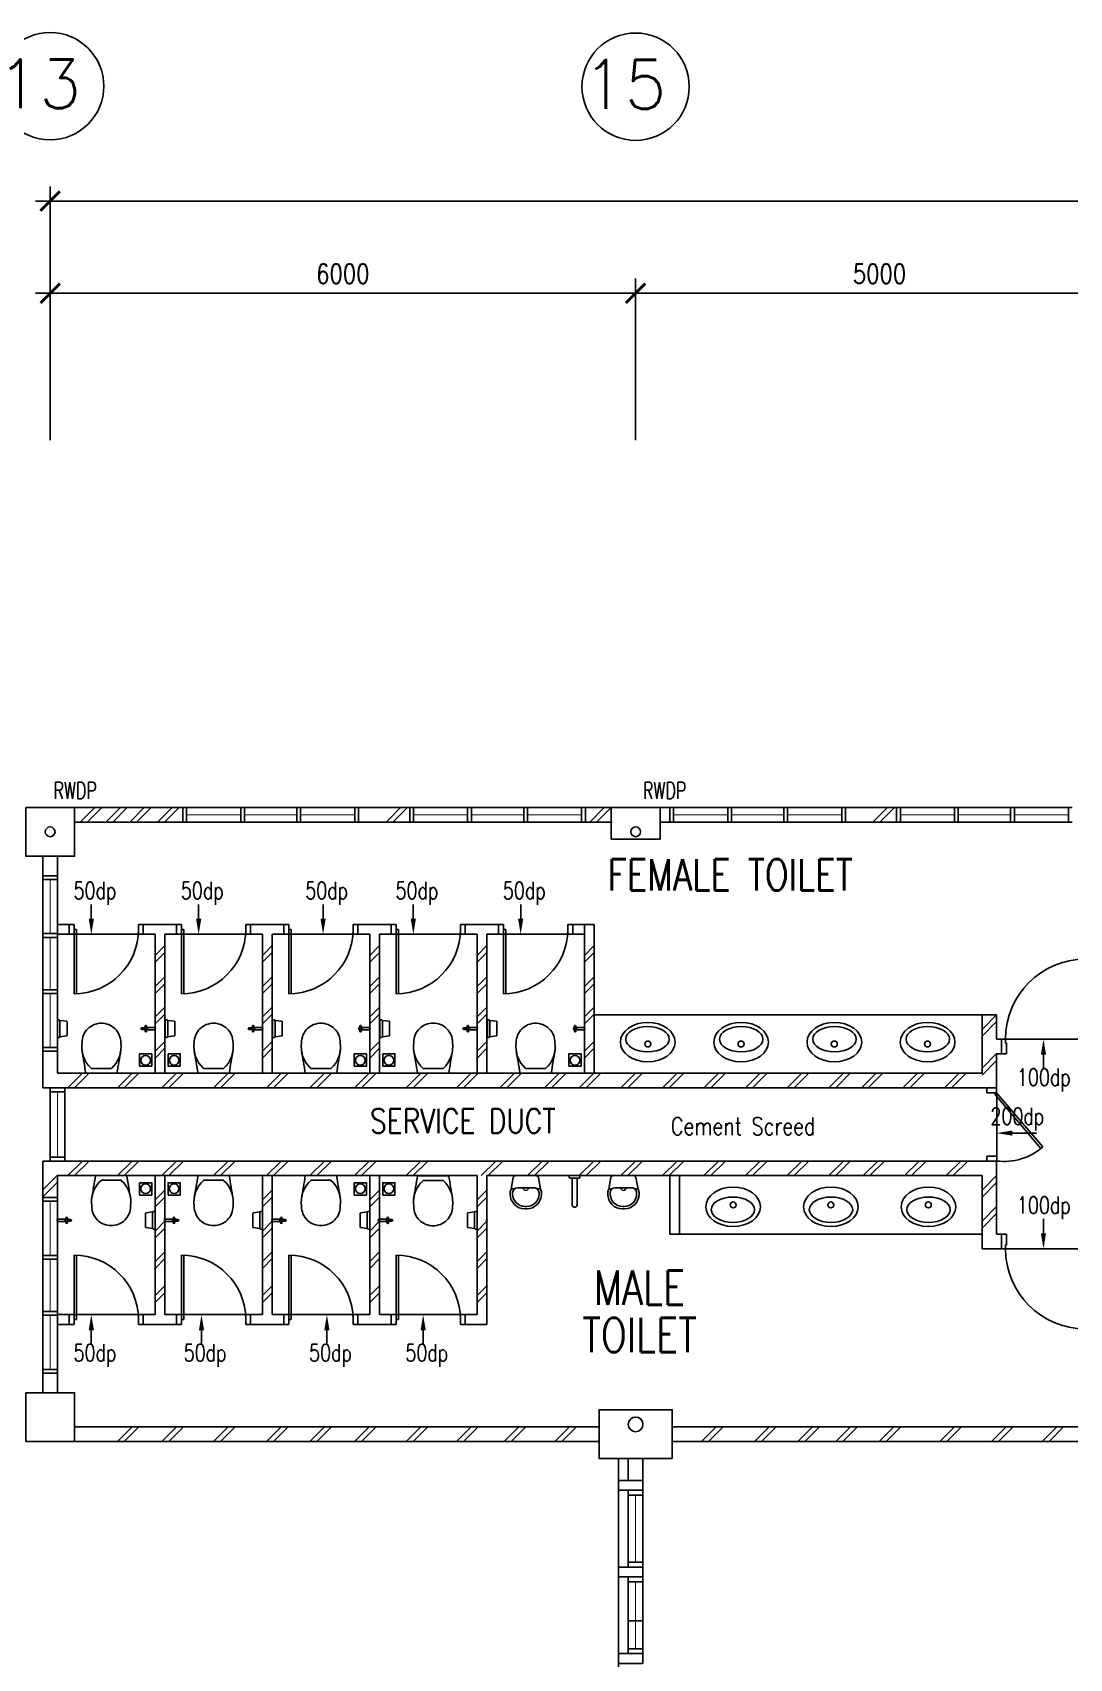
# Model space of a CAD drawing. Extents: x 2687779 to 2997471, y -863049 to -631414.
# Drawn here: x 2802842 to 2813468, y -648083 to -631414 of the extents above; entities that cross this region are included whole.
import ezdxf
from ezdxf.enums import TextEntityAlignment as Align

# ---------------------------------------------------------------- set-up
doc = ezdxf.new("R2010")
doc.units = 0
doc.header["$LTSCALE"] = 10
doc.header["$MEASUREMENT"] = 0
doc.header["$PDMODE"] = 34
doc.linetypes.add('DIVIDE', pattern=[1.25, 0.5, -0.25, 0, -0.25, 0, -0.25])
doc.layers.get('0').update_dxf_attribs({"linetype": 'CONTINUOUS'})
doc.layers.get('DEFPOINTS').update_dxf_attribs({"linetype": 'CONTINUOUS'})
for name, color, linetype in [('BO', 7, 'CONTINUOUS'), ('COL', 3, 'CONTINUOUS'), ('DIM', 7, 'CONTINUOUS'), ('DOOR', 5, 'CONTINUOUS'), ('DR', 7, 'CONTINUOUS'), ('FIT', 5, 'CONTINUOUS'), ('FITT', 5, 'CONTINUOUS'), ('GRID-T', 7, 'CONTINUOUS'), ('H', 1, 'CONTINUOUS'), ('partition', 7, 'CONTINUOUS'), ('PIPE', 5, 'DIVIDE'), ('RWDP', 145, 'CONTINUOUS'), ('SANI', 7, 'CONTINUOUS'), ('T25', 7, 'CONTINUOUS'), ('T50', 3, 'CONTINUOUS'), ('TEX', 2, 'CONTINUOUS'), ('txt', 7, 'CONTINUOUS'), ('WALL', 2, 'CONTINUOUS'), ('WIN', 5, 'CONTINUOUS')]:
    doc.layers.add(name, color=color, linetype=linetype)
doc.styles.add('DIMTEXT', font='romans.shx', dxfattribs={"width": 0.8, "height": 400})
doc.styles.add('ROMANS', font='romans.shx', dxfattribs={"width": 0.8, "height": 100})
doc.styles.get("Standard").update_dxf_attribs({"font": 'ROMANS.SHX'})
doc.dimstyles.new('STANDARD$0', dxfattribs={"dimscale": 0, "dimtxt": 8, "dimasz": 6, "dimexe": 1, "dimexo": 1, "dimgap": 3, "dimtad": 1, "dimdec": 0, "dimlfac": -1, "dimrnd": 1, "dimzin": 0, "dimdsep": 46, "dimtxsty": 'Standard', "dimcen": 0, "dimclrd": 5, "dimclre": 250, "dimadec": 0, "dimazin": 0, "dimtfac": 1, "dimtdec": 4, "dimtofl": 0, "dimtmove": 0, "dimatfit": 3, "dimfxl": 1, "dimtolj": 1, "dimtzin": 0, "dimarcsym": 0})

# ---------------------------------------------------------------- blocks, each defined once
blk = doc.blocks.new('_ARCHTICK')
at = {"color": 0, "linetype": 'ByBlock', "const_width": 0.15}
blk.add_lwpolyline([(-0.5, -0.5), (0.5, 0.5)], dxfattribs=at)
blk = doc.blocks.new('*D425')
at = {"layer": 'DEFPOINTS', "color": 0, "transparency": 16777216}
for p in [(2814022, -634087), (2809022, -635743), (2814022, -635743)]:
    blk.add_point(p, dxfattribs=at)
at = {"layer": 'DIM', "color": 7, "lineweight": -2, "transparency": 16777216}
for p, q in [((2809022, -635593), (2809022, -633937)), ((2814022, -635593), (2814022, -633937)), ((2808872, -634087), (2814172, -634087))]:
    blk.add_line(p, q, dxfattribs=at)
at = {"layer": 'DIM', "color": 7, "lineweight": -2, "transparency": 16777216, "xscale": 200, "yscale": 200, "zscale": 200, "rotation": 180}
blk.add_blockref('_ARCHTICK', (2809022, -634087), dxfattribs=at)
at = {"layer": 'DIM', "color": 7, "lineweight": -2, "transparency": 16777216, "xscale": 200, "yscale": 200, "zscale": 200}
blk.add_blockref('_ARCHTICK', (2814022, -634087), dxfattribs=at)
at = {"layer": 'DIM', "color": 7, "transparency": 16777216, "insert": (2811522, -633887), "char_height": 200, "attachment_point": 5, "style": 'ROMANS'}
blk.add_mtext('\\A1;5000', dxfattribs=at)
blk = doc.blocks.new('*D431')
at = {"layer": 'DEFPOINTS', "color": 0, "transparency": 16777216}
for p in [(2803022, -633141), (2803022, -635743), (2839022, -635743)]:
    blk.add_point(p, dxfattribs=at)
at = {"layer": 'DIM', "color": 7, "lineweight": -2, "transparency": 16777216}
for p, q in [((2803022, -635593), (2803022, -632991)), ((2839022, -635593), (2839022, -632991)), ((2839172, -633141), (2802872, -633141))]:
    blk.add_line(p, q, dxfattribs=at)
at = {"layer": 'DIM', "color": 7, "lineweight": -2, "transparency": 16777216, "xscale": 200, "yscale": 200, "zscale": 200}
for p, rotation in [((2803022, -633141), 180.0000000117509), ((2839022, -633141), 1.175084030080598e-08)]:
    blk.add_blockref('_ARCHTICK', p, dxfattribs=dict(at, rotation=rotation))
at = {"layer": 'DIM', "color": 7, "transparency": 16777216, "insert": (2821022, -632941), "char_height": 200, "attachment_point": 5, "rotation": 0, "style": 'ROMANS'}
blk.add_mtext('\\A1;36000', dxfattribs=at)
blk = doc.blocks.new('*D443')
at = {"layer": 'DEFPOINTS', "color": 0, "transparency": 16777216}
for p in [(2803022, -634087), (2803022, -635743), (2809022, -635743)]:
    blk.add_point(p, dxfattribs=at)
at = {"layer": 'DIM', "color": 7, "lineweight": -2, "transparency": 16777216}
for p, q in [((2803022, -635593), (2803022, -633937)), ((2809022, -635593), (2809022, -633937)), ((2809172, -634087), (2802872, -634087))]:
    blk.add_line(p, q, dxfattribs=at)
at = {"layer": 'DIM', "color": 7, "lineweight": -2, "transparency": 16777216, "xscale": 200, "yscale": 200, "zscale": 200}
for p, rotation in [((2803022, -634087), 179.9999999882517), ((2809022, -634087), 359.9999999882517)]:
    blk.add_blockref('_ARCHTICK', p, dxfattribs=dict(at, rotation=rotation))
at = {"layer": 'DIM', "color": 7, "transparency": 16777216, "insert": (2806022, -633887), "char_height": 200, "attachment_point": 5, "rotation": 360, "style": 'ROMANS'}
blk.add_mtext('\\A1;6000', dxfattribs=at)
blk = doc.blocks.new('100FT')
at = {"layer": 'PIPE', "linetype": 'Continuous'}
blk.add_circle((0, 0), 50, dxfattribs=at)
blk = doc.blocks.new('A$C7CE3714C')
at = {"layer": 'FIT'}
blk.add_lwpolyline([(0, 0), (126, 0), (126, 126), (0, 126)], close=True, dxfattribs=at)
at = {"layer": 'FIT', "xscale": -1}
blk.add_blockref('100FT', (63, 66), dxfattribs=at)
blk = doc.blocks.new('DR-900-B')
at = {"layer": 'DR'}
for p, q in [((0, 900), (-150, 900)), ((-150, 900), (-150, 860)), ((-150, 860), (-110, 860)), ((-110, 860), (-110, 850)), ((-110, 850), (0, 850)), ((0, 850), (0, 900)), ((-150, 40), (-970, 40)), ((-969, 80), (-150, 80)), ((-150, 80), (-150, 40)), ((-150, 40), (-110, 40)), ((-150, 0), (-150, 40)), ((0, 0), (-150, 0)), ((-110, 50), (0, 50)), ((-110, 40), (-110, 50)), ((0, 50), (0, 0))]:
    blk.add_line(p, q, dxfattribs=at)
blk.add_arc((-150, 40), 820, 90, 180, dxfattribs=at)
blk = doc.blocks.new('ELLIPSE')
blk.add_circle((0.5, 0.5), 0.5)
blk = doc.blocks.new('BASIN-01')
blk.add_circle((0, 0), 30.3)
for p, xscale, yscale, zscale in [((279, -221), -559.6811780125836, 404.3346891934725, 559.6811780125837), ((220, -179), -444.6356025322193, 259.9294430529471, 444.6356025322195)]:
    blk.add_blockref('ELLIPSE', p, dxfattribs=dict(xscale=xscale, yscale=yscale, zscale=zscale))
blk = doc.blocks.new('UR1')
for p, q in [((104, 0), (-104, 0)), ((-151, -138), (-129, -20)), ((-151, -138), (-85, -125)), ((85, -125), (-85, -125)), ((151, -138), (85, -125)), ((129, -20), (151, -138)), ((-160, -175), (-160, -190)), ((-135, -175), (-135, -190)), ((-10, -315), (10, -315)), ((135, -190), (135, -175)), ((160, -190), (160, -175)), ((-10, -340), (10, -340))]:
    blk.add_line(p, q)
for centre, radius, start, end in [((-104, -25), 25, 90, 169.5625), ((104, -25), 25, 10.4375, 90), ((-85, -175), 75, 150.8644, 180), ((-85, -175), 50, 90, 180), ((0, -125), 26.1, 180, 0), ((85, -175), 50, 0, 90), ((85, -175), 75, 0, 29.1356), ((-10, -190), 150, 180, 270), ((-10, -190), 125, 180, 270), ((10, -190), 125, 270, 0), ((10, -190), 150, 270, 0)]:
    blk.add_arc(centre, radius, start, end)
blk = doc.blocks.new('d760')
at = {"layer": 'DR', "color": 1}
for p, q in [((-760, -100), (-760, 0)), ((-710, 0), (-760, 0)), ((-710, -710), (-710, 0)), ((-710, -100), (-710, 0)), ((-50, -100), (-50, 0)), ((0, 0), (-50, 0)), ((0, -100), (0, 0)), ((-710, -100), (-760, -100)), ((-710, -50), (-685, -50)), ((-50, -100), (-710, -100)), ((-685, -710), (-685, -50)), ((0, -100), (-50, -100))]:
    blk.add_line(p, q, dxfattribs=at)
blk.add_arc((-710, -50), 660, 270, 0, dxfattribs=at)

msp = doc.modelspace()

# ---------------------------------------------------------------- linework, layer by layer
at = {"color": 7, "linetype": 'Continuous'}
for p, q in [((2808342, -643148.2), (2808342, -643133.2)), ((2808442, -643158.2), (2808352, -643158.2)), ((2808442, -643158.2), (2808352, -643158.2)), ((2808452, -643148.2), (2808452, -643133.2))]:
    msp.add_line(p, q, dxfattribs=at)
at = {"linetype": 'Continuous'}
for p, q in [((2808342, -643133.2), (2808452, -643133.2)), ((2808372, -643432.2), (2808372, -643158.2)), ((2808372, -643432.2), (2808372, -643158.2)), ((2808422, -643432.2), (2808422, -643158.2)), ((2808422, -643432.2), (2808422, -643158.2))]:
    msp.add_line(p, q, dxfattribs=at)
at = {"color": 9}
msp.add_line((2808847, -651358.2), (2808847, -646033.2), dxfattribs=at)
at = {"color": 7, "linetype": 'Continuous'}
for centre, start, end in [((2808352, -643148.2), 180, 270), ((2808352, -643148.2), 180, 270), ((2808442, -643148.2), 270, 0), ((2808442, -643148.2), 270, 0)]:
    msp.add_arc(centre, 10, start, end, dxfattribs=at)
at = {"linetype": 'Continuous'}
msp.add_arc((2808397, -643432.2), 25, 180, 0, dxfattribs=at)
at = {"layer": 'COL'}
for points in [[(2802772, -639358.2), (2803272, -639358.2), (2803272, -639858.2), (2802772, -639858.2)], [(2808772, -639358.2), (2809272, -639358.2), (2809272, -639683.2), (2808772, -639683.2)], [(2802772, -645358.2), (2803272, -645358.2), (2803272, -645858.2), (2802772, -645858.2)], [(2809397, -646033.2), (2808647, -646033.2), (2808647, -645533.2), (2809397, -645533.2)]]:
    msp.add_lwpolyline(points, close=True, dxfattribs=at)
at = {"layer": 'DOOR'}
for p, q in [((2812622, -642283.2), (2812622, -642233.2)), ((2812622, -642233.2), (2812722, -642233.2)), ((2812722, -642283.2), (2812722, -642233.2)), ((2812722, -642283.2), (2812622, -642283.2)), ((2812702.7, -642299), (2812722, -642283.2)), ((2812702.7, -642299), (2813176.3, -642854.2)), ((2812722, -642283.2), (2813195.1, -642837.7)), ((2812722.4, -642283.2), (2812722.4, -642933.2)), ((2812722.4, -642933.2), (2812622.4, -642933.2)), ((2812622.4, -642983.2), (2812622.4, -642933.2)), ((2812722.4, -642983.2), (2812722.4, -642933.2))]:
    msp.add_line(p, q, dxfattribs=at)
msp.add_arc((2812796.7, -642383.8), 603.9, 262.93953, 311.27829, dxfattribs=at)
at = {"layer": 'DR', "linetype": 'Continuous', "ltscale": 10000}
for p, q in [((2813672, -641733.2), (2812772, -641733.2)), ((2813672, -643883.2), (2812772, -643883.2))]:
    msp.add_line(p, q, dxfattribs=at)
at = {"layer": 'FITT'}
for p, q in [((2803997.9, -641615.8), (2803997.9, -641609)), ((2804007.9, -641615.8), (2804007.9, -641609)), ((2805097.9, -641615.8), (2805097.9, -641609)), ((2805107.9, -641615.8), (2805107.9, -641609)), ((2806197.9, -641615.8), (2806197.9, -641609)), ((2806207.9, -641615.8), (2806207.9, -641609)), ((2807297.9, -641615.8), (2807297.9, -641609)), ((2807307.9, -641615.8), (2807307.9, -641609)), ((2808397.9, -641615.8), (2808397.9, -641609)), ((2808407.9, -641615.8), (2808407.9, -641609)), ((2803997.9, -641642.5), (2803997.9, -641635.7)), ((2804007.9, -641642.5), (2804007.9, -641635.6)), ((2804091.5, -641613.2), (2804015.2, -641613.2)), ((2804091.5, -641638.2), (2804015.2, -641638.2)), ((2805097.9, -641642.5), (2805097.9, -641635.7)), ((2805107.9, -641642.5), (2805107.9, -641635.6)), ((2805191.5, -641613.2), (2805115.2, -641613.2)), ((2805191.5, -641638.2), (2805115.2, -641638.2)), ((2806197.9, -641642.5), (2806197.9, -641635.7)), ((2806207.9, -641642.5), (2806207.9, -641635.6)), ((2806291.5, -641613.2), (2806215.2, -641613.2)), ((2806291.5, -641638.2), (2806215.2, -641638.2)), ((2807297.9, -641642.5), (2807297.9, -641635.7)), ((2807307.9, -641642.5), (2807307.9, -641635.6)), ((2807391.5, -641613.2), (2807315.2, -641613.2)), ((2807391.5, -641638.2), (2807315.2, -641638.2)), ((2808397.9, -641642.5), (2808397.9, -641635.7)), ((2808407.9, -641642.5), (2808407.9, -641635.6)), ((2808491.5, -641613.2), (2808415.2, -641613.2)), ((2808491.5, -641638.2), (2808415.2, -641638.2)), ((2803102.5, -643578.2), (2803178.9, -643578.2)), ((2803102.5, -643603.2), (2803178.9, -643603.2)), ((2803186.1, -643573.9), (2803186.1, -643580.7)), ((2803186.2, -643600.6), (2803186.2, -643607.4)), ((2803196.1, -643573.9), (2803196.1, -643580.7)), ((2803196.2, -643600.6), (2803196.2, -643607.4)), ((2804202.5, -643578.2), (2804278.9, -643578.2)), ((2804202.5, -643603.2), (2804278.9, -643603.2)), ((2804286.1, -643573.9), (2804286.1, -643580.7)), ((2804286.2, -643600.6), (2804286.2, -643607.4)), ((2804296.1, -643573.9), (2804296.1, -643580.7)), ((2804296.2, -643600.6), (2804296.2, -643607.4)), ((2805302.5, -643578.2), (2805378.9, -643578.2)), ((2805302.5, -643603.2), (2805378.9, -643603.2)), ((2805386.1, -643573.9), (2805386.1, -643580.7)), ((2805386.2, -643600.6), (2805386.2, -643607.4)), ((2805396.1, -643573.9), (2805396.1, -643580.7)), ((2805396.2, -643600.6), (2805396.2, -643607.4)), ((2806393.8, -643578.2), (2806470.1, -643578.2)), ((2806393.8, -643603.2), (2806470.1, -643603.2)), ((2806477.4, -643573.9), (2806477.4, -643580.7)), ((2806477.4, -643600.6), (2806477.4, -643607.4)), ((2806487.4, -643573.9), (2806487.4, -643580.7)), ((2806487.4, -643600.6), (2806487.4, -643607.4))]:
    msp.add_line(p, q, dxfattribs=at)
at = {"layer": 'FITT', "elevation": 0}
for points in [[(2803987.1, -641618.2), (2803960.4, -641618.3, 0.9999995), (2803960.4, -641633.3), (2803987.1, -641633.2)], [(2805087.1, -641618.2), (2805060.4, -641618.3, 0.9999995), (2805060.4, -641633.3), (2805087.1, -641633.2)], [(2807287.1, -641618.2), (2807260.4, -641618.3, 0.9999995), (2807260.4, -641633.3), (2807287.1, -641633.2)], [(2803207, -643598.1), (2803233.7, -643598.1, 0.9999995), (2803233.6, -643583.1), (2803207, -643583.1)], [(2804307, -643598.1), (2804333.7, -643598.1, 0.9999995), (2804333.6, -643583.1), (2804307, -643583.1)], [(2805407, -643598.1), (2805433.7, -643598.1, 0.9999995), (2805433.6, -643583.1), (2805407, -643583.1)], [(2806498.2, -643598.1), (2806524.9, -643598.1, 0.9999995), (2806524.9, -643583.1), (2806498.2, -643583.1)]]:
    msp.add_lwpolyline(points, format="xyb", dxfattribs=at)
at = {"layer": 'FITT'}
for centre, radius in [((2804002.9, -641602), 8.61), ((2805102.9, -641602), 8.61), ((2806202.9, -641602), 8.61), ((2807302.9, -641602), 8.61), ((2808402.9, -641602), 8.61), ((2804002.9, -641625.7), 11.1), ((2804002.9, -641649.5), 8.61), ((2805102.9, -641625.7), 11.1), ((2805102.9, -641649.5), 8.61), ((2806202.9, -641625.7), 11.1), ((2806202.9, -641649.5), 8.61), ((2807302.9, -641625.7), 11.1), ((2807302.9, -641649.5), 8.61), ((2808402.9, -641625.7), 11.1), ((2808402.9, -641649.5), 8.61), ((2803191.1, -643590.7), 11.1), ((2803191.1, -643566.9), 8.61), ((2803191.2, -643614.4), 8.61), ((2804291.1, -643590.7), 11.1), ((2804291.1, -643566.9), 8.61), ((2804291.2, -643614.4), 8.61), ((2805391.1, -643590.7), 11.1), ((2805391.1, -643566.9), 8.61), ((2805391.2, -643614.4), 8.61), ((2806482.4, -643590.7), 11.1), ((2806482.4, -643566.9), 8.61), ((2806482.4, -643614.4), 8.61)]:
    msp.add_circle(centre, radius, dxfattribs=at)
for centre, radius, start, end in [((2804002.9, -641625.7), 17.5, 106.78275, 253.2851), ((2804002.9, -641625.7), 17.5, 286.78275, 73.2851), ((2805102.9, -641625.7), 17.5, 106.78275, 253.2851), ((2805102.9, -641625.7), 17.5, 286.78275, 73.2851), ((2806202.9, -641625.7), 17.5, 106.78275, 253.2851), ((2806202.9, -641625.7), 17.5, 286.78275, 73.2851), ((2807302.9, -641625.7), 17.5, 106.78275, 253.2851), ((2807302.9, -641625.7), 17.5, 286.78275, 73.2851), ((2808402.9, -641625.7), 17.5, 106.78275, 253.2851), ((2808402.9, -641625.7), 17.5, 286.78275, 73.2851), ((2804088.3, -641625.7), 12.9, 284.6714, 75.39645), ((2805188.3, -641625.7), 12.9, 284.6714, 75.39645), ((2806288.3, -641625.7), 12.9, 284.6714, 75.39645), ((2807388.3, -641625.7), 12.9, 284.6714, 75.39645), ((2808488.3, -641625.7), 12.9, 284.6714, 75.39645), ((2803105.8, -643590.7), 12.9, 104.6714, 255.39645), ((2803191.1, -643590.7), 17.5, 106.78275, 253.2851), ((2803191.1, -643590.7), 17.5, 286.78275, 73.2851), ((2804205.8, -643590.7), 12.9, 104.6714, 255.39645), ((2804291.1, -643590.7), 17.5, 106.78275, 253.2851), ((2804291.1, -643590.7), 17.5, 286.78275, 73.2851), ((2805305.8, -643590.7), 12.9, 104.6714, 255.39645), ((2805391.1, -643590.7), 17.5, 106.78275, 253.2851), ((2805391.1, -643590.7), 17.5, 286.78275, 73.2851), ((2806397, -643590.7), 12.9, 104.6714, 255.39645), ((2806482.4, -643590.7), 17.5, 106.78275, 253.2851), ((2806482.4, -643590.7), 17.5, 286.78275, 73.2851), ((2807505.8, -643590.7), 12.9, 104.6714, 255.39645)]:
    msp.add_arc(centre, radius, start, end, dxfattribs=at)
at = {"layer": 'GRID-T', "color": 7}
for centre in [(2803022.2, -631963.6), (2809022, -631969)]:
    msp.add_circle(centre, 550, dxfattribs=at)
at = {"layer": 'H'}
for p, q in [((2803331.3, -639508.2), (2803481.3, -639358.2)), ((2803402, -639508.2), (2803552, -639358.2)), ((2803592.3, -639508.2), (2803742.3, -639358.2)), ((2803663, -639508.2), (2803813, -639358.2)), ((2803837.3, -639508.2), (2803987.3, -639358.2)), ((2803908, -639508.2), (2804058, -639358.2)), ((2804122.3, -639508.2), (2804272.3, -639358.2)), ((2804193, -639508.2), (2804343, -639358.2)), ((2806464.3, -639508.2), (2806614.3, -639358.2)), ((2806535, -639508.2), (2806685, -639358.2)), ((2808551.3, -639508.2), (2808701.3, -639358.2)), ((2808622, -639508.2), (2808772, -639358.2)), ((2811454.4, -639508.2), (2811604.4, -639358.2)), ((2811525.1, -639508.2), (2811675.1, -639358.2)), ((2804097, -640875), (2804197, -640775)), ((2805197, -640875), (2805297, -640775)), ((2806297, -640875), (2806397, -640775)), ((2807397, -640875), (2807497, -640775)), ((2808497, -640875), (2808597, -640775)), ((2804097, -640945.8), (2804197, -640845.8)), ((2805197, -640945.8), (2805297, -640845.8)), ((2806297, -640945.8), (2806397, -640845.8)), ((2807397, -640945.8), (2807497, -640845.8)), ((2808497, -640945.8), (2808597, -640845.8)), ((2804097, -641194.6), (2804197, -641094.6)), ((2805197, -641194.6), (2805297, -641094.6)), ((2806297, -641194.6), (2806397, -641094.6)), ((2807397, -641194.6), (2807497, -641094.6)), ((2808497, -641194.6), (2808597, -641094.6)), ((2804097, -641265.3), (2804197, -641165.3)), ((2805197, -641265.3), (2805297, -641165.3)), ((2806297, -641265.3), (2806397, -641165.3)), ((2807397, -641265.3), (2807497, -641165.3)), ((2808497, -641265.3), (2808597, -641165.3)), ((2804097, -641506.4), (2804197, -641406.4)), ((2805197, -641506.4), (2805297, -641406.4)), ((2806297, -641506.4), (2806397, -641406.4)), ((2807397, -641506.4), (2807497, -641406.4)), ((2808497, -641506.4), (2808597, -641406.4)), ((2804097, -641577.1), (2804197, -641477.1)), ((2805197, -641577.1), (2805297, -641477.1)), ((2806297, -641577.1), (2806397, -641477.1)), ((2807397, -641577.1), (2807497, -641477.1)), ((2808497, -641577.1), (2808597, -641477.1)), ((2812572, -641633.2), (2812722, -641483.2)), ((2812572, -641703.9), (2812722, -641553.9)), ((2804097, -641856.7), (2804197, -641756.7)), ((2805197, -641856.7), (2805297, -641756.7)), ((2806297, -641856.7), (2806397, -641756.7)), ((2807397, -641856.7), (2807497, -641756.7)), ((2808497, -641856.7), (2808597, -641756.7)), ((2804097, -641927.4), (2804197, -641827.4)), ((2805197, -641927.4), (2805297, -641827.4)), ((2806297, -641927.4), (2806397, -641827.4)), ((2807397, -641927.4), (2807497, -641827.4)), ((2808497, -641927.4), (2808597, -641827.4)), ((2812572, -642031.9), (2812722, -641881.9)), ((2803202.2, -642233.2), (2803352.2, -642083.2)), ((2803272.9, -642233.2), (2803422.9, -642083.2)), ((2803711.2, -642233.2), (2803861.2, -642083.2)), ((2803781.9, -642233.2), (2803931.9, -642083.2)), ((2804168, -642233.2), (2804318, -642083.2)), ((2804238.7, -642233.2), (2804388.7, -642083.2)), ((2804697.5, -642233.2), (2804847.5, -642083.2)), ((2804768.2, -642233.2), (2804918.2, -642083.2)), ((2805240.1, -642233.2), (2805390.1, -642083.2)), ((2805310.9, -642233.2), (2805460.9, -642083.2)), ((2805684.2, -642233.2), (2805834.2, -642083.2)), ((2805754.9, -642233.2), (2805904.9, -642083.2)), ((2806141, -642233.2), (2806291, -642083.2)), ((2806211.7, -642233.2), (2806361.7, -642083.2)), ((2806670.5, -642233.2), (2806820.5, -642083.2)), ((2806741.2, -642233.2), (2806891.2, -642083.2)), ((2807188.1, -642233.2), (2807338.1, -642083.2)), ((2807258.8, -642233.2), (2807408.8, -642083.2)), ((2807632.1, -642233.2), (2807782.1, -642083.2)), ((2807702.8, -642233.2), (2807852.8, -642083.2)), ((2808088.9, -642233.2), (2808238.9, -642083.2)), ((2808159.6, -642233.2), (2808309.6, -642083.2)), ((2808444.2, -642233.2), (2808594.2, -642083.2)), ((2808514.9, -642233.2), (2808664.9, -642083.2)), ((2808870.5, -642233.2), (2809020.5, -642083.2)), ((2808941.2, -642233.2), (2809091.2, -642083.2)), ((2809296.7, -642233.2), (2809446.7, -642083.2)), ((2809367.4, -642233.2), (2809517.4, -642083.2)), ((2809722.9, -642233.2), (2809872.9, -642083.2)), ((2809793.6, -642233.2), (2809943.6, -642083.2)), ((2810149.2, -642233.2), (2810299.2, -642083.2)), ((2810219.9, -642233.2), (2810369.9, -642083.2)), ((2810575.4, -642233.2), (2810725.4, -642083.2)), ((2810646.1, -642233.2), (2810796.1, -642083.2)), ((2811001.6, -642233.2), (2811151.6, -642083.2)), ((2811072.4, -642233.2), (2811222.4, -642083.2)), ((2811335.6, -642233.2), (2811485.6, -642083.2)), ((2811406.3, -642233.2), (2811556.3, -642083.2)), ((2811761.8, -642233.2), (2811911.8, -642083.2)), ((2811832.5, -642233.2), (2811982.5, -642083.2)), ((2812188.1, -642233.2), (2812338.1, -642083.2)), ((2812258.8, -642233.2), (2812408.8, -642083.2)), ((2812572, -642102.6), (2812722, -641952.6)), ((2803202.2, -643133.2), (2803352.2, -642983.2)), ((2803272.9, -643133.2), (2803422.9, -642983.2)), ((2803711.2, -643133.2), (2803861.2, -642983.2)), ((2803781.9, -643133.2), (2803931.9, -642983.2)), ((2804168, -643133.2), (2804318, -642983.2)), ((2804238.7, -643133.2), (2804388.7, -642983.2)), ((2804697.5, -643133.2), (2804847.5, -642983.2)), ((2804768.2, -643133.2), (2804918.2, -642983.2)), ((2805240.1, -643133.2), (2805390.1, -642983.2)), ((2805310.9, -643133.2), (2805460.9, -642983.2)), ((2805684.2, -643133.2), (2805834.2, -642983.2)), ((2805754.9, -643133.2), (2805904.9, -642983.2)), ((2806141, -643133.2), (2806291, -642983.2)), ((2806211.7, -643133.2), (2806361.7, -642983.2)), ((2806670.5, -643133.2), (2806820.5, -642983.2)), ((2806741.2, -643133.2), (2806891.2, -642983.2)), ((2807440.1, -643133.2), (2807590.1, -642983.2)), ((2807510.9, -643133.2), (2807660.9, -642983.2)), ((2807914.7, -643133.2), (2808064.7, -642983.2)), ((2807985.4, -643133.2), (2808135.4, -642983.2)), ((2808444.2, -643133.2), (2808594.2, -642983.2)), ((2808514.9, -643133.2), (2808664.9, -642983.2)), ((2808870.5, -643133.2), (2809020.5, -642983.2)), ((2808941.2, -643133.2), (2809091.2, -642983.2)), ((2809296.7, -643133.2), (2809446.7, -642983.2)), ((2809367.4, -643133.2), (2809517.4, -642983.2)), ((2809722.9, -643133.2), (2809872.9, -642983.2)), ((2809793.6, -643133.2), (2809943.6, -642983.2)), ((2810149.2, -643133.2), (2810299.2, -642983.2)), ((2810219.9, -643133.2), (2810369.9, -642983.2)), ((2810575.4, -643133.2), (2810725.4, -642983.2)), ((2810646.1, -643133.2), (2810796.1, -642983.2)), ((2811001.6, -643133.2), (2811151.6, -642983.2)), ((2811072.4, -643133.2), (2811222.4, -642983.2)), ((2811353.1, -643133.2), (2811503.1, -642983.2)), ((2811423.8, -643133.2), (2811573.8, -642983.2)), ((2811779.3, -643133.2), (2811929.3, -642983.2)), ((2811850, -643133.2), (2812000, -642983.2)), ((2812205.5, -643133.2), (2812355.5, -642983.2)), ((2812276.2, -643133.2), (2812426.2, -642983.2)), ((2802947, -643279), (2803097, -643129)), ((2802947, -643349.7), (2803097, -643199.7)), ((2812572, -643283.2), (2812722, -643133.2)), ((2812572, -643353.9), (2812722, -643203.9)), ((2804097, -643381.8), (2804197, -643281.8)), ((2804097, -643452.5), (2804197, -643352.5)), ((2805197, -643381.8), (2805297, -643281.8)), ((2805197, -643452.5), (2805297, -643352.5)), ((2806297, -643381.8), (2806397, -643281.8)), ((2806297, -643452.5), (2806397, -643352.5)), ((2807397, -643381.8), (2807497, -643281.8)), ((2807397, -643452.5), (2807497, -643352.5)), ((2804097, -643701.3), (2804197, -643601.3)), ((2805197, -643701.3), (2805297, -643601.3)), ((2806297, -643701.3), (2806397, -643601.3)), ((2807397, -643701.3), (2807497, -643601.3)), ((2812572, -643599.7), (2812722, -643449.7)), ((2812572, -643670.4), (2812722, -643520.4)), ((2804097, -643772), (2804197, -643672)), ((2805197, -643772), (2805297, -643672)), ((2806297, -643772), (2806397, -643672)), ((2807397, -643772), (2807497, -643672)), ((2804097, -644013.1), (2804197, -643913.1)), ((2805197, -644013.1), (2805297, -643913.1)), ((2806297, -644013.1), (2806397, -643913.1)), ((2807397, -644013.1), (2807497, -643913.1)), ((2804097, -644083.8), (2804197, -643983.8)), ((2805197, -644083.8), (2805297, -643983.8)), ((2806297, -644083.8), (2806397, -643983.8)), ((2807397, -644083.8), (2807497, -643983.8)), ((2804097, -644363.4), (2804197, -644263.4)), ((2805197, -644363.4), (2805297, -644263.4)), ((2806297, -644363.4), (2806397, -644263.4)), ((2807397, -644363.4), (2807497, -644263.4)), ((2804097, -644434.1), (2804197, -644334.1)), ((2805197, -644434.1), (2805297, -644334.1)), ((2806297, -644434.1), (2806397, -644334.1)), ((2807397, -644434.1), (2807497, -644334.1)), ((2803711.2, -645858.2), (2803861.2, -645708.2)), ((2803781.9, -645858.2), (2803931.9, -645708.2)), ((2804168, -645858.2), (2804318, -645708.2)), ((2804238.7, -645858.2), (2804388.7, -645708.2)), ((2804697.5, -645858.2), (2804847.5, -645708.2)), ((2804768.2, -645858.2), (2804918.2, -645708.2)), ((2805240.1, -645858.2), (2805390.1, -645708.2)), ((2805310.9, -645858.2), (2805460.9, -645708.2)), ((2805684.2, -645858.2), (2805834.2, -645708.2)), ((2805754.9, -645858.2), (2805904.9, -645708.2)), ((2806141, -645858.2), (2806291, -645708.2)), ((2806211.7, -645858.2), (2806361.7, -645708.2)), ((2806670.5, -645858.2), (2806820.5, -645708.2)), ((2806741.2, -645858.2), (2806891.2, -645708.2)), ((2807188.1, -645858.2), (2807338.1, -645708.2)), ((2807258.8, -645858.2), (2807408.8, -645708.2)), ((2807676.5, -645858.2), (2807826.5, -645708.2)), ((2807747.2, -645858.2), (2807897.2, -645708.2)), ((2808194.1, -645858.2), (2808344.1, -645708.2)), ((2808264.8, -645858.2), (2808414.8, -645708.2)), ((2809697.5, -645858.2), (2809847.5, -645708.2)), ((2809768.2, -645858.2), (2809918.2, -645708.2)), ((2810240.1, -645858.2), (2810390.1, -645708.2)), ((2810310.9, -645858.2), (2810460.9, -645708.2)), ((2810684.2, -645858.2), (2810834.2, -645708.2)), ((2810754.9, -645858.2), (2810904.9, -645708.2)), ((2811074.1, -645858.2), (2811224.1, -645708.2)), ((2811144.9, -645858.2), (2811294.9, -645708.2)), ((2811518.2, -645858.2), (2811668.2, -645708.2)), ((2811588.9, -645858.2), (2811738.9, -645708.2)), ((2812141, -645858.2), (2812291, -645708.2)), ((2812211.7, -645858.2), (2812361.7, -645708.2)), ((2812670.5, -645858.2), (2812820.5, -645708.2)), ((2812741.2, -645858.2), (2812891.2, -645708.2)), ((2813188.1, -645858.2), (2813338.1, -645708.2)), ((2813258.8, -645858.2), (2813408.8, -645708.2))]:
    msp.add_line(p, q, dxfattribs=at)
at = {"layer": 'partition'}
for p, q in [((2812572, -641483.2), (2808588.7, -641483.2)), ((2812572, -643733.2), (2809472, -643733.2))]:
    msp.add_line(p, q, dxfattribs=at)
at = {"layer": 'RWDP', "color": 142, "linetype": 'Continuous'}
for centre, radius in [((2803022, -639608.2), 50), ((2809022, -639608.2), 50), ((2809022, -645683.2), 75)]:
    msp.add_circle(centre, radius, dxfattribs=at)
at = {"layer": 'SANI', "color": 1}
for p, q in [((2803444.1, -640498.2), (2803444.1, -640351.9)), ((2804544.1, -640498.2), (2804544.1, -640351.9)), ((2805819.1, -640498.2), (2805819.1, -640351.9)), ((2806744.1, -640498.2), (2806744.1, -640351.9)), ((2807844.1, -640498.2), (2807844.1, -640351.9)), ((2813202, -641893.2), (2813202, -642039.5)), ((2812882.4, -642697.1), (2813130, -642697.1)), ((2813202, -643723.2), (2813202, -643576.9)), ((2803444.1, -644718.2), (2803444.1, -644864.5)), ((2804573.1, -644718.2), (2804573.1, -644864.5)), ((2805858.1, -644718.2), (2805858.1, -644864.5)), ((2806845.1, -644718.2), (2806845.1, -644864.5))]:
    msp.add_line(p, q, dxfattribs=at)
at = {"layer": 'SANI'}
for p, q in [((2803357.7, -642035.5), (2803357.7, -642035.5)), ((2803707.1, -642083.2), (2803387.4, -642083.2)), ((2803547.7, -642035.5), (2803442.2, -642035.5)), ((2803546.8, -642035.5), (2803652.3, -642035.5)), ((2803736.8, -642035.5), (2803736.8, -642035.5)), ((2804507.9, -642035.5), (2804507.9, -642035.5)), ((2804857.3, -642083.2), (2804537.6, -642083.2)), ((2804697.9, -642035.5), (2804592.4, -642035.5)), ((2804697, -642035.5), (2804802.5, -642035.5)), ((2804887, -642035.5), (2804887, -642035.5)), ((2805607.6, -642035.5), (2805607.6, -642035.5)), ((2805957, -642083.2), (2805637.2, -642083.2)), ((2805797.6, -642035.5), (2805692, -642035.5)), ((2805796.6, -642035.5), (2805902.1, -642035.5)), ((2805986.6, -642035.5), (2805986.6, -642035.5)), ((2806757.2, -642034.2), (2806757.2, -642034.2)), ((2807106.6, -642082), (2806786.9, -642082)), ((2806947.2, -642034.2), (2806841.7, -642034.2)), ((2806946.3, -642034.2), (2807051.8, -642034.2)), ((2807136.3, -642034.2), (2807136.3, -642034.2)), ((2807807.6, -642035.5), (2807807.6, -642035.5)), ((2808157, -642083.2), (2807837.2, -642083.2)), ((2807997.6, -642035.5), (2807892, -642035.5)), ((2807996.6, -642035.5), (2808102.1, -642035.5)), ((2808186.6, -642035.5), (2808186.6, -642035.5)), ((2803458.1, -643180.9), (2803458.1, -643180.9)), ((2803807.5, -643133.2), (2803487.8, -643133.2)), ((2803648.1, -643180.9), (2803542.6, -643180.9)), ((2803647.2, -643180.9), (2803752.7, -643180.9)), ((2803837.2, -643180.9), (2803837.2, -643180.9)), ((2804507.9, -643180.9), (2804507.9, -643180.9)), ((2804857.3, -643133.2), (2804537.6, -643133.2)), ((2804697.9, -643180.9), (2804592.4, -643180.9)), ((2804697, -643180.9), (2804802.5, -643180.9)), ((2804887, -643180.9), (2804887, -643180.9)), ((2805607.6, -643180.9), (2805607.6, -643180.9)), ((2805957, -643133.2), (2805637.2, -643133.2)), ((2805797.6, -643180.9), (2805692, -643180.9)), ((2805796.6, -643180.9), (2805902.1, -643180.9)), ((2805986.6, -643180.9), (2805986.6, -643180.9)), ((2806757.2, -643182.1), (2806757.2, -643182.1)), ((2807106.6, -643134.4), (2806786.9, -643134.4)), ((2806947.2, -643182.1), (2806841.7, -643182.1)), ((2806946.3, -643182.1), (2807051.8, -643182.1))]:
    msp.add_line(p, q, dxfattribs=at)
at = {"layer": 'SANI', "color": 1}
for points in [[(2803121.8, -641710.5), (2803122, -641540.9, 0.5654258), (2803093.9, -641543.5, 0.4601841)], [(2803097, -641539.1), (2803097, -641712.3, 0.4601841), (2803122, -641710.5)], [(2803122, -641540.9), (2803191.7, -641550.8, -0.373687), (2803196, -641555.8), (2803195.8, -641695.9, -0.373687), (2803191.5, -641700.8), (2803121.8, -641710.6)], [(2804227.3, -641710.5), (2804227.5, -641540.9, 0.4601841), (2804202.5, -641539.1, 0.4601841)], [(2804202.5, -641539.1), (2804202.5, -641712.3, 0.4601841), (2804227.5, -641710.5)], [(2804227.5, -641540.9), (2804297.2, -641550.8, -0.373687), (2804301.5, -641555.8), (2804301.3, -641695.9, -0.373687), (2804297, -641700.8), (2804227.3, -641710.6)], [(2805327.3, -641710.5), (2805327.5, -641540.9, 0.4601841), (2805302.5, -641539.1, 0.4601841)], [(2805302.5, -641539.1), (2805302.5, -641712.3, 0.4601841), (2805327.5, -641710.5)], [(2805327.5, -641540.9), (2805397.2, -641550.8, -0.373687), (2805401.5, -641555.8), (2805401.3, -641695.9, -0.373687), (2805397, -641700.8), (2805327.3, -641710.6)], [(2806427.3, -641710.5), (2806427.5, -641540.9, 0.4601841), (2806402.5, -641539.1, 0.4601841)], [(2806402.5, -641539.1), (2806402.5, -641712.3, 0.4601841), (2806427.5, -641710.5)], [(2806427.5, -641540.9), (2806497.2, -641550.8, -0.373687), (2806501.5, -641555.8), (2806501.3, -641695.9, -0.373687), (2806497, -641700.8), (2806427.3, -641710.6)], [(2807527.3, -641710.5), (2807527.5, -641540.9, 0.4601841), (2807502.5, -641539.1, 0.4601841)], [(2807502.5, -641539.1), (2807502.5, -641712.3, 0.4601841), (2807527.5, -641710.5)], [(2807527.5, -641540.9), (2807597.2, -641550.8, -0.373687), (2807601.5, -641555.8), (2807601.3, -641695.9, -0.373687), (2807597, -641700.8), (2807527.3, -641710.6)], [(2804072, -643675.5), (2804002.3, -643665.6, -0.373687), (2803998.1, -643660.6), (2803998.2, -643520.5, -0.373687), (2804002.6, -643515.6), (2804072.3, -643505.8)], [(2804097, -643677.3), (2804097, -643504.1, 0.4601841), (2804072, -643505.9)], [(2804072.3, -643505.9), (2804072, -643675.5, 0.5654258), (2804100.2, -643672.9, 0.4601841)], [(2805172, -643675.5), (2805102.3, -643665.6, -0.373687), (2805098.1, -643660.6), (2805098.2, -643520.5, -0.373687), (2805102.6, -643515.6), (2805172.3, -643505.8)], [(2805197, -643677.3), (2805197, -643504.1, 0.4601841), (2805172, -643505.9)], [(2805172.3, -643505.9), (2805172, -643675.5, 0.5654258), (2805200.2, -643672.9, 0.4601841)], [(2806272, -643675.5), (2806202.3, -643665.6, -0.373687), (2806198.1, -643660.6), (2806198.2, -643520.5, -0.373687), (2806202.6, -643515.6), (2806272.3, -643505.8)], [(2806297, -643677.3), (2806297, -643504.1, 0.4601841), (2806272, -643505.9)], [(2806272.3, -643505.9), (2806272, -643675.5, 0.5654258), (2806300.2, -643672.9, 0.4601841)], [(2807372, -643675.5), (2807302.3, -643665.6, -0.373687), (2807298.1, -643660.6), (2807298.2, -643520.5, -0.373687), (2807302.6, -643515.6), (2807372.3, -643505.8)], [(2807397, -643677.3), (2807397, -643504.1, 0.4601841), (2807372, -643505.9)], [(2807372.3, -643505.9), (2807372, -643675.5, 0.5654258), (2807400.2, -643672.9, 0.4601841)]]:
    msp.add_lwpolyline(points, format="xyb", dxfattribs=at)
at = {"layer": 'SANI'}
for centre, radius, start, end in [((2803546, -641768.2), 197.4, 88.97321, 180.48306), ((2803548.5, -641768.2), 197.4, 359.51694, 91.02679), ((2804696.2, -641768.2), 197.4, 88.97321, 180.48306), ((2804698.7, -641768.2), 197.4, 359.51694, 91.02679), ((2805795.8, -641768.2), 197.4, 88.97321, 180.48306), ((2805798.3, -641768.2), 197.4, 359.51694, 91.02679), ((2806945.5, -641767), 197.4, 88.97321, 180.48306), ((2806948, -641767), 197.4, 359.51694, 91.02679), ((2807995.8, -641768.2), 197.4, 88.97321, 180.48306), ((2807998.3, -641768.2), 197.4, 359.51694, 91.02679), ((2803642.2, -641813), 296.7, 171.65588, 228.23122), ((2803452.4, -641813), 296.7, 311.76878, 8.34412), ((2804792.3, -641813), 296.7, 171.65588, 228.23122), ((2804602.6, -641813), 296.7, 311.76878, 8.34412), ((2805892, -641813), 296.7, 171.65588, 228.23122), ((2805702.2, -641813), 296.7, 311.76878, 8.34412), ((2807041.6, -641811.7), 296.7, 171.65588, 228.23122), ((2806851.9, -641811.7), 296.7, 311.76878, 8.34412), ((2808092, -641813), 296.7, 171.65588, 228.23122), ((2807902.2, -641813), 296.7, 311.76878, 8.34412), ((2827316.9, -638008.7), 24273.9, 189.10107, 189.66319), ((2779777.6, -638008.7), 24273.9, 350.33681, 350.89893), ((2828467.1, -638008.7), 24273.9, 189.10107, 189.66319), ((2780927.8, -638008.7), 24273.9, 350.33681, 350.89893), ((2829566.8, -638008.7), 24273.9, 189.10107, 189.66319), ((2782027.4, -638008.7), 24273.9, 350.33681, 350.89893), ((2830716.4, -638007.4), 24273.9, 189.10107, 189.66319), ((2783177.1, -638007.4), 24273.9, 350.33681, 350.89893), ((2831766.8, -638008.7), 24273.9, 189.10107, 189.66319), ((2784227.4, -638008.7), 24273.9, 350.33681, 350.89893), ((2803742.5, -643403.4), 296.7, 131.76878, 188.34412), ((2827417.3, -647207.7), 24273.9, 170.33681, 170.89893), ((2803552.8, -643403.4), 296.7, 351.65588, 48.23122), ((2779878, -647207.7), 24273.9, 9.10107, 9.66319), ((2804792.3, -643403.4), 296.7, 131.76878, 188.34412), ((2828467.1, -647207.7), 24273.9, 170.33681, 170.89893), ((2804602.6, -643403.4), 296.7, 351.65588, 48.23122), ((2780927.8, -647207.7), 24273.9, 9.10107, 9.66319), ((2805892, -643403.4), 296.7, 131.76878, 188.34412), ((2829566.8, -647207.7), 24273.9, 170.33681, 170.89893), ((2805702.2, -643403.4), 296.7, 351.65588, 48.23122), ((2782027.4, -647207.7), 24273.9, 9.10107, 9.66319), ((2807041.6, -643404.7), 296.7, 131.76878, 188.34412), ((2830716.4, -647209), 24273.9, 170.33681, 170.89893), ((2806851.9, -643404.7), 296.7, 351.65588, 48.23122), ((2783177.1, -647209), 24273.9, 9.10107, 9.66319), ((2803646.4, -643448.1), 197.4, 179.51694, 271.02679), ((2803648.9, -643448.1), 197.4, 268.97321, 0.48306), ((2804696.2, -643448.1), 197.4, 179.51694, 271.02679), ((2804698.7, -643448.1), 197.4, 268.97321, 0.48306), ((2805795.8, -643448.1), 197.4, 179.51694, 271.02679), ((2805798.3, -643448.1), 197.4, 268.97321, 0.48306), ((2806945.5, -643449.4), 197.4, 179.51694, 271.02679), ((2806948, -643449.4), 197.4, 268.97321, 0.48306)]:
    msp.add_arc(centre, radius, start, end, dxfattribs=at)
at = {"layer": 'SANI', "color": 1}
for points in [[(2803417.5, -640498.2), (2803470.8, -640498.2), (2803444.1, -640658.2)], [(2804517.5, -640498.2), (2804570.8, -640498.2), (2804544.1, -640658.2)], [(2805792.5, -640498.2), (2805845.8, -640498.2), (2805819.1, -640658.2)], [(2806717.5, -640498.2), (2806770.8, -640498.2), (2806744.1, -640658.2)], [(2807817.5, -640498.2), (2807870.8, -640498.2), (2807844.1, -640658.2)], [(2813175.4, -641893.2), (2813228.7, -641893.2), (2813202, -641733.2)], [(2812882.4, -642670.4), (2812882.4, -642723.8), (2812722.4, -642697.1)], [(2813175.4, -643723.2), (2813228.7, -643723.2), (2813202, -643883.2)], [(2803417.5, -644718.2), (2803470.8, -644718.2), (2803444.1, -644558.2)], [(2804546.5, -644718.2), (2804599.8, -644718.2), (2804573.1, -644558.2)], [(2805831.5, -644718.2), (2805884.8, -644718.2), (2805858.1, -644558.2)], [(2806818.5, -644718.2), (2806871.8, -644718.2), (2806845.1, -644558.2)]]:
    msp.add_solid(points, dxfattribs=at)
at = {"layer": 'WALL'}
for p, q in [((2804382, -639358.2), (2803272, -639358.2)), ((2804382, -639358.2), (2804382, -639508.2)), ((2806182, -639358.2), (2806707, -639358.2)), ((2806182, -639358.2), (2806182, -639508.2)), ((2806707, -639358.2), (2806707, -639508.2)), ((2808507, -639358.2), (2808507, -639508.2)), ((2808782, -639358.2), (2808507, -639358.2)), ((2809372, -639358.2), (2809272, -639358.2)), ((2809372, -639358.2), (2809372, -639508.2)), ((2811172, -639358.2), (2811697, -639358.2)), ((2811172, -639358.2), (2811172, -639508.2)), ((2811697, -639358.2), (2811697, -639508.2)), ((2803272, -639508.2), (2804382, -639508.2)), ((2806182, -639508.2), (2806707, -639508.2)), ((2808782, -639508.2), (2808507, -639508.2)), ((2809272, -639508.2), (2809372, -639508.2)), ((2811172, -639508.2), (2811697, -639508.2)), ((2802947, -640058.2), (2802947, -639858.2)), ((2803097, -640058.2), (2803097, -639858.2)), ((2803097, -640058.2), (2802947, -640058.2)), ((2803217, -640558.2), (2803097, -640558.2)), ((2804097, -640558.2), (2803977, -640558.2)), ((2804097, -640558.2), (2804197, -640558.2)), ((2804317, -640558.2), (2804197, -640558.2)), ((2805197, -640558.2), (2805077, -640558.2)), ((2805197, -640558.2), (2805297, -640558.2)), ((2805417, -640558.2), (2805297, -640558.2)), ((2806297, -640558.2), (2806177, -640558.2)), ((2806297, -640558.2), (2806397, -640558.2)), ((2806517, -640558.2), (2806397, -640558.2)), ((2807397, -640558.2), (2807277, -640558.2)), ((2807397, -640558.2), (2807497, -640558.2)), ((2807617, -640558.2), (2807497, -640558.2)), ((2808377, -640558.2), (2808497, -640558.2)), ((2808497, -640558.2), (2808497, -642083.2)), ((2808497, -640558.2), (2808597, -640558.2)), ((2808597, -640558.2), (2808597, -642083.2)), ((2803217, -640658.2), (2803097, -640658.2)), ((2804097, -640658.2), (2803977, -640658.2)), ((2804097, -640658.2), (2804097, -642083.2)), ((2804197, -640658.2), (2804197, -642083.2)), ((2804317, -640658.2), (2804197, -640658.2)), ((2805197, -640658.2), (2805077, -640658.2)), ((2805197, -640658.2), (2805197, -642083.2)), ((2805297, -640658.2), (2805297, -642083.2)), ((2805417, -640658.2), (2805297, -640658.2)), ((2806297, -640658.2), (2806177, -640658.2)), ((2806297, -640658.2), (2806297, -642083.2)), ((2806397, -640658.2), (2806397, -642083.2)), ((2806517, -640658.2), (2806397, -640658.2)), ((2807397, -640658.2), (2807277, -640658.2)), ((2807397, -640658.2), (2807397, -642083.2)), ((2807497, -640658.2), (2807497, -642083.2)), ((2807617, -640658.2), (2807497, -640658.2)), ((2808377, -640658.2), (2808497, -640658.2)), ((2812572, -641483.2), (2812572, -642083.2)), ((2812572, -641483.2), (2812722, -641483.2)), ((2812722, -641483.2), (2812722, -641733.2)), ((2812772, -641733.2), (2812722, -641733.2)), ((2802947, -642233.2), (2802947, -641858.2)), ((2803097, -641858.2), (2802947, -641858.2)), ((2803097, -642083.2), (2803097, -641858.2)), ((2812772, -641883.2), (2812722, -641883.2)), ((2812722, -641883.2), (2812722, -642233.2)), ((2812572, -642083.2), (2803097, -642083.2)), ((2812613.7, -642233.2), (2802947, -642233.2)), ((2802947, -643358.2), (2802947, -642983.2)), ((2812722, -642983.2), (2802947, -642983.2)), ((2812722, -642983.2), (2812722, -643733.2)), ((2803097, -643358.2), (2803097, -643133.2)), ((2807397, -643133.2), (2803097, -643133.2)), ((2804097, -644558.2), (2804097, -643133.2)), ((2804197, -644558.2), (2804197, -643133.2)), ((2805197, -644558.2), (2805197, -643133.2)), ((2805297, -644558.2), (2805297, -643133.2)), ((2806297, -644558.2), (2806297, -643133.2)), ((2806397, -644558.2), (2806397, -643133.2)), ((2807397, -644558.2), (2807397, -643133.2)), ((2812572, -643133.2), (2807497, -643133.2)), ((2807497, -644658.2), (2807497, -643133.2)), ((2809372, -643733.2), (2809372, -643133.2)), ((2809472, -643733.2), (2809472, -643133.2)), ((2812572, -643133.2), (2812572, -643883.2)), ((2803097, -643358.2), (2802947, -643358.2)), ((2809372, -643733.2), (2809472, -643733.2)), ((2812772, -643733.2), (2812722, -643733.2)), ((2812772, -643883.2), (2812572, -643883.2)), ((2803217, -644558.2), (2803097, -644558.2)), ((2804097, -644558.2), (2803977, -644558.2)), ((2804317, -644558.2), (2804197, -644558.2)), ((2805197, -644558.2), (2805077, -644558.2)), ((2805417, -644558.2), (2805297, -644558.2)), ((2806297, -644558.2), (2806177, -644558.2)), ((2806517, -644558.2), (2806397, -644558.2)), ((2807397, -644558.2), (2807277, -644558.2)), ((2803217, -644658.2), (2803097, -644658.2)), ((2804097, -644658.2), (2803977, -644658.2)), ((2804097, -644658.2), (2804197, -644658.2)), ((2804317, -644658.2), (2804197, -644658.2)), ((2805197, -644658.2), (2805077, -644658.2)), ((2805197, -644658.2), (2805297, -644658.2)), ((2805417, -644658.2), (2805297, -644658.2)), ((2806297, -644658.2), (2806177, -644658.2)), ((2806297, -644658.2), (2806397, -644658.2)), ((2806517, -644658.2), (2806397, -644658.2)), ((2807397, -644658.2), (2807277, -644658.2)), ((2807397, -644658.2), (2807497, -644658.2)), ((2802947, -645358.2), (2802947, -645158.2)), ((2803097, -645158.2), (2802947, -645158.2)), ((2803097, -645358.2), (2803097, -645158.2)), ((2808647, -645708.2), (2803272, -645708.2)), ((2813722, -645708.2), (2809397, -645708.2)), ((2808647, -645858.2), (2803272, -645858.2)), ((2813722, -645858.2), (2809397, -645858.2)), ((2808947, -646258.2), (2808947, -646033.2)), ((2809097, -646258.2), (2809097, -646033.2))]:
    msp.add_line(p, q, dxfattribs=at)
for points in [[(2808847, -646258.2), (2809097, -646258.2), (2809097, -646358.2), (2808847, -646358.2)], [(2808847, -646258.2), (2809097, -646258.2), (2809097, -646358.2), (2808847, -646358.2)], [(2808847, -647145.7), (2809097, -647145.7), (2809097, -647245.7), (2808847, -647245.7)], [(2808847, -648133.2), (2809097, -648133.2), (2809097, -648033.2), (2808847, -648033.2)]]:
    msp.add_lwpolyline(points, close=True, dxfattribs=at)
at = {"layer": 'WIN'}
for p, q in [((2804382, -639358.2), (2806182, -639358.2)), ((2804420, -639358.2), (2804420, -639508.2)), ((2804975.6, -639358.2), (2804975.6, -639508.2)), ((2805013.6, -639358.2), (2805013.6, -639508.2)), ((2805550.3, -639358.2), (2805550.3, -639508.2)), ((2805588.3, -639358.2), (2805588.3, -639508.2)), ((2806144, -639358.2), (2806144, -639508.2)), ((2806707, -639358.2), (2808507, -639358.2)), ((2806745, -639358.2), (2806745, -639508.2)), ((2807300.6, -639358.2), (2807300.6, -639508.2)), ((2807338.6, -639358.2), (2807338.6, -639508.2)), ((2807875.3, -639358.2), (2807875.3, -639508.2)), ((2807913.3, -639358.2), (2807913.3, -639508.2)), ((2808469, -639358.2), (2808469, -639508.2)), ((2809372, -639358.2), (2811172, -639358.2)), ((2809410, -639358.2), (2809410, -639508.2)), ((2809965.7, -639358.2), (2809965.7, -639508.2)), ((2810003.7, -639358.2), (2810003.7, -639508.2)), ((2810540.4, -639358.2), (2810540.4, -639508.2)), ((2810578.4, -639358.2), (2810578.4, -639508.2)), ((2811134, -639358.2), (2811134, -639508.2)), ((2811697, -639358.2), (2813497, -639358.2)), ((2811735, -639358.2), (2811735, -639508.2)), ((2812290.7, -639358.2), (2812290.7, -639508.2)), ((2812328.7, -639358.2), (2812328.7, -639508.2)), ((2812865.4, -639358.2), (2812865.4, -639508.2)), ((2812903.4, -639358.2), (2812903.4, -639508.2)), ((2813459, -639358.2), (2813459, -639508.2)), ((2804382, -639508.2), (2806182, -639508.2)), ((2806707, -639508.2), (2808507, -639508.2)), ((2809372, -639508.2), (2811172, -639508.2)), ((2811697, -639508.2), (2813497, -639508.2)), ((2802947, -640058.2), (2802947, -641858.2)), ((2803097, -640096.2), (2802947, -640096.2)), ((2803097, -640058.2), (2803097, -641858.2)), ((2803097, -640651.9), (2802947, -640651.9)), ((2803097, -640689.9), (2802947, -640689.9)), ((2803097, -641226.5), (2802947, -641226.5)), ((2803097, -641264.5), (2802947, -641264.5)), ((2803097, -641820.2), (2802947, -641820.2)), ((2803022, -642233.2), (2803022, -642983.2)), ((2803172, -642273.2), (2803022, -642273.2)), ((2803172, -642983.2), (2803172, -642233.2)), ((2803172, -642943.2), (2803022, -642943.2)), ((2802947, -645158.2), (2802947, -643358.2)), ((2803097, -643396.2), (2802947, -643396.2)), ((2803097, -645158.2), (2803097, -643358.2)), ((2803097, -643951.9), (2802947, -643951.9)), ((2803097, -643989.9), (2802947, -643989.9)), ((2803097, -644526.5), (2802947, -644526.5)), ((2803097, -644564.5), (2802947, -644564.5)), ((2803097, -645120.2), (2802947, -645120.2)), ((2808947, -647145.7), (2808947, -646358.2)), ((2808947, -646408.2), (2809097, -646408.2)), ((2808947, -646408.2), (2809097, -646408.2)), ((2809097, -647145.7), (2809097, -646358.2)), ((2808947, -647095.7), (2809097, -647095.7)), ((2808947, -647245.7), (2808947, -648033.2)), ((2809097, -647245.7), (2809097, -648033.2)), ((2808947, -647295.7), (2809097, -647295.7)), ((2808947, -647695.7), (2809097, -647695.7)), ((2808947, -647983.2), (2809097, -647983.2))]:
    msp.add_line(p, q, dxfattribs=at)
at = {"layer": 'WIN', "const_width": 10, "flags": 128}
for points in [[(2804420, -639433.2), (2804975.6, -639433.2)], [(2805013.6, -639433.2), (2805550.3, -639433.2)], [(2805588.3, -639433.2), (2806144, -639433.2)], [(2806745, -639433.2), (2807300.6, -639433.2)], [(2807338.6, -639433.2), (2807875.3, -639433.2)], [(2807913.3, -639433.2), (2808469, -639433.2)], [(2809410, -639433.2), (2809965.7, -639433.2)], [(2810003.7, -639433.2), (2810540.4, -639433.2)], [(2810578.4, -639433.2), (2811134, -639433.2)], [(2811735, -639433.2), (2812290.7, -639433.2)], [(2812328.7, -639433.2), (2812865.4, -639433.2)], [(2812903.4, -639433.2), (2813459, -639433.2)], [(2803022, -640096.2), (2803022, -640651.9)], [(2803022, -640689.9), (2803022, -641226.5)], [(2803022, -641264.5), (2803022, -641820.2)], [(2803097, -642943.2), (2803097, -642273.2)], [(2803022, -643951.9), (2803022, -643396.2)], [(2803022, -644526.5), (2803022, -643989.9)], [(2803022, -645120.2), (2803022, -644564.5)], [(2809022, -647095.7), (2809022, -646408.2)], [(2809022, -647295.7), (2809022, -647983.2)]]:
    msp.add_lwpolyline(points, dxfattribs=at)

# ---------------------------------------------------------------- block references
at = {"layer": 'BO', "linetype": 'Continuous'}
for p in [(2803977, -640558.2), (2805077, -640558.2), (2806177, -640558.2), (2807277, -640558.2), (2808377, -640558.2)]:
    msp.add_blockref('d760', p, dxfattribs=at)
at = {"layer": 'BO', "linetype": 'Continuous', "xscale": -1, "rotation": 180}
for p in [(2803977, -644658.2), (2805077, -644658.2), (2806177, -644658.2), (2807277, -644658.2)]:
    msp.add_blockref('d760', p, dxfattribs=at)
at = {"layer": 'DIM', "rotation": 4.268868231257969e-07}
for p in [(2807897, -643133.2), (2807897, -643133.2), (2808897, -643133.2), (2808897, -643133.2)]:
    msp.add_blockref('UR1', p, dxfattribs=at)
at = {"layer": 'SANI', "xscale": -1, "rotation": 180}
msp.add_blockref('BASIN-01', (2809147, -641783.2), dxfattribs=at)
at = {"layer": 'SANI', "rotation": 180}
for p in [(2810102.6, -641783.2), (2811058.1, -641783.2), (2812013.7, -641783.2)]:
    msp.add_blockref('BASIN-01', p, dxfattribs=at)
at = {"layer": 'SANI'}
msp.add_blockref('BASIN-01', (2810022, -643433.2), dxfattribs=at)
at = {"layer": 'SANI', "xscale": -1}
for p in [(2811022, -643433.2), (2812022, -643433.2)]:
    msp.add_blockref('BASIN-01', p, dxfattribs=at)
at = {"layer": 'T25', "rotation": 180}
for p in [(2804064, -641884), (2806264, -641884), (2808464, -641884)]:
    msp.add_blockref('A$C7CE3714C', p, dxfattribs=at)
at = {"layer": 'T25', "xscale": -1, "rotation": 180}
for p in [(2804230.1, -641884), (2806430.1, -641884)]:
    msp.add_blockref('A$C7CE3714C', p, dxfattribs=at)
at = {"layer": 'T25', "xscale": -1}
for p in [(2804064, -643332.4), (2806264, -643332.4)]:
    msp.add_blockref('A$C7CE3714C', p, dxfattribs=at)
at = {"layer": 'T25'}
for p in [(2804230.1, -643332.4), (2806430.1, -643332.4)]:
    msp.add_blockref('A$C7CE3714C', p, dxfattribs=at)
at = {"layer": 'WALL', "linetype": 'Continuous', "xscale": -1, "rotation": 90}
msp.add_blockref('DR-900-B', (2813672, -641883.2), dxfattribs=at)
at = {"layer": 'WALL', "linetype": 'Continuous', "rotation": 90}
msp.add_blockref('DR-900-B', (2813672, -643733.2), dxfattribs=at)

# ---------------------------------------------------------------- texts
at = {"layer": 'GRID-T', "color": 3, "style": 'ROMANS'}
msp.add_text('13', height=500, dxfattribs=at).set_placement((2802482, -632189.3))
at = {"layer": 'GRID-T', "color": 3, "linetype": 'Continuous', "style": 'ROMANS'}
msp.add_text('15', height=500, dxfattribs=at).set_placement((2808481.9, -632194.8))
at = {"layer": 'RWDP', "color": 142, "style": 'ROMANS', "width": 0.7}
for p in [(2803057.2, -639269.5), (2809098.1, -639269.5)]:
    msp.add_text('RWDP', height=170, dxfattribs=at).set_placement(p)
at = {"layer": 'T50', "color": 3, "style": 'DIMTEXT', "width": 0.8}
for s, height, p in [('FEMALE TOILET', 320, (2809991.6, -640048.2)), ('MALE', 350, (2809062.9, -644282.1, 3887.4)), ('TOILET', 350, (2809062.9, -644766.5, 3887.4))]:
    msp.add_text(s, height=height, dxfattribs=at).set_placement(p, align=Align.MIDDLE)
at = {"layer": 'TEX', "color": 1, "ltscale": 0.5, "style": 'ROMANS', "width": 0.75}
for p in [(2803262, -640297.2), (2804362, -640297.2), (2805637, -640297.2), (2806562, -640297.2), (2807662, -640297.2), (2803262, -645035.8), (2804391, -645035.8), (2805676, -645035.8), (2806663, -645035.8)]:
    msp.add_text('50dp', height=175, dxfattribs=at).set_placement(p)
at = {"layer": 'TEX', "color": 7, "ltscale": 0.5, "style": 'ROMANS', "width": 0.75}
for s, p in [('100dp', (2812930.1, -642210.8)), ('200dp', (2812658.4, -642611.3)), ('100dp', (2812930.1, -643522.2))]:
    msp.add_text(s, height=175, dxfattribs=at).set_placement(p)
at = {"layer": 'txt', "color": 3, "ltscale": 10, "style": 'ROMANS', "width": 0.8}
msp.add_text('SERVICE DUCT', height=250, dxfattribs=at).set_placement((2807252, -642572.2, 3887.4), align=Align.MIDDLE)
at = {"layer": 'WALL', "color": 7, "style": 'ROMANS', "width": 0.8}
msp.add_text('Cement Screed', height=180, dxfattribs=at).set_placement((2809383.4, -642716.5))

# ---------------------------------------------------------------- dimensions: what is measured, and where the dimension line sits
at = {"layer": 'DIM'}
for p1, p2, distance, picture, middle in [((2839022, -635742.7), (2803022, -635742.7), -2601.2, '*D431', (2821022, -632941.4)), ((2809022, -635742.7), (2803022, -635742.7), -1655.5, '*D443', (2806022, -633887.2)), ((2809022, -635742.7), (2814022, -635742.7), 1655.5, '*D425', (2811522, -633887.2))]:
    dim = msp.add_aligned_dim(p1=p1, p2=p2, distance=distance, dimstyle='STANDARD$0', override={"dimscale": 100, "dimtxt": 2, "dimasz": 2, "dimexe": 1.5, "dimexo": 1.5, "dimgap": 1, "dimtxsty": 'ROMANS', "dimblk": 'ARCHTICK', "dimdle": 1.5, "dimclrd": 7, "dimclre": 7, "dimclrt": 7, "dimtdec": 0, "dimtmove": 2}, dxfattribs=at)
    dim.commit()
    dim.dimension.update_dxf_attribs({"geometry": picture, "text_midpoint": middle})

doc.saveas('drawing.dxf')
